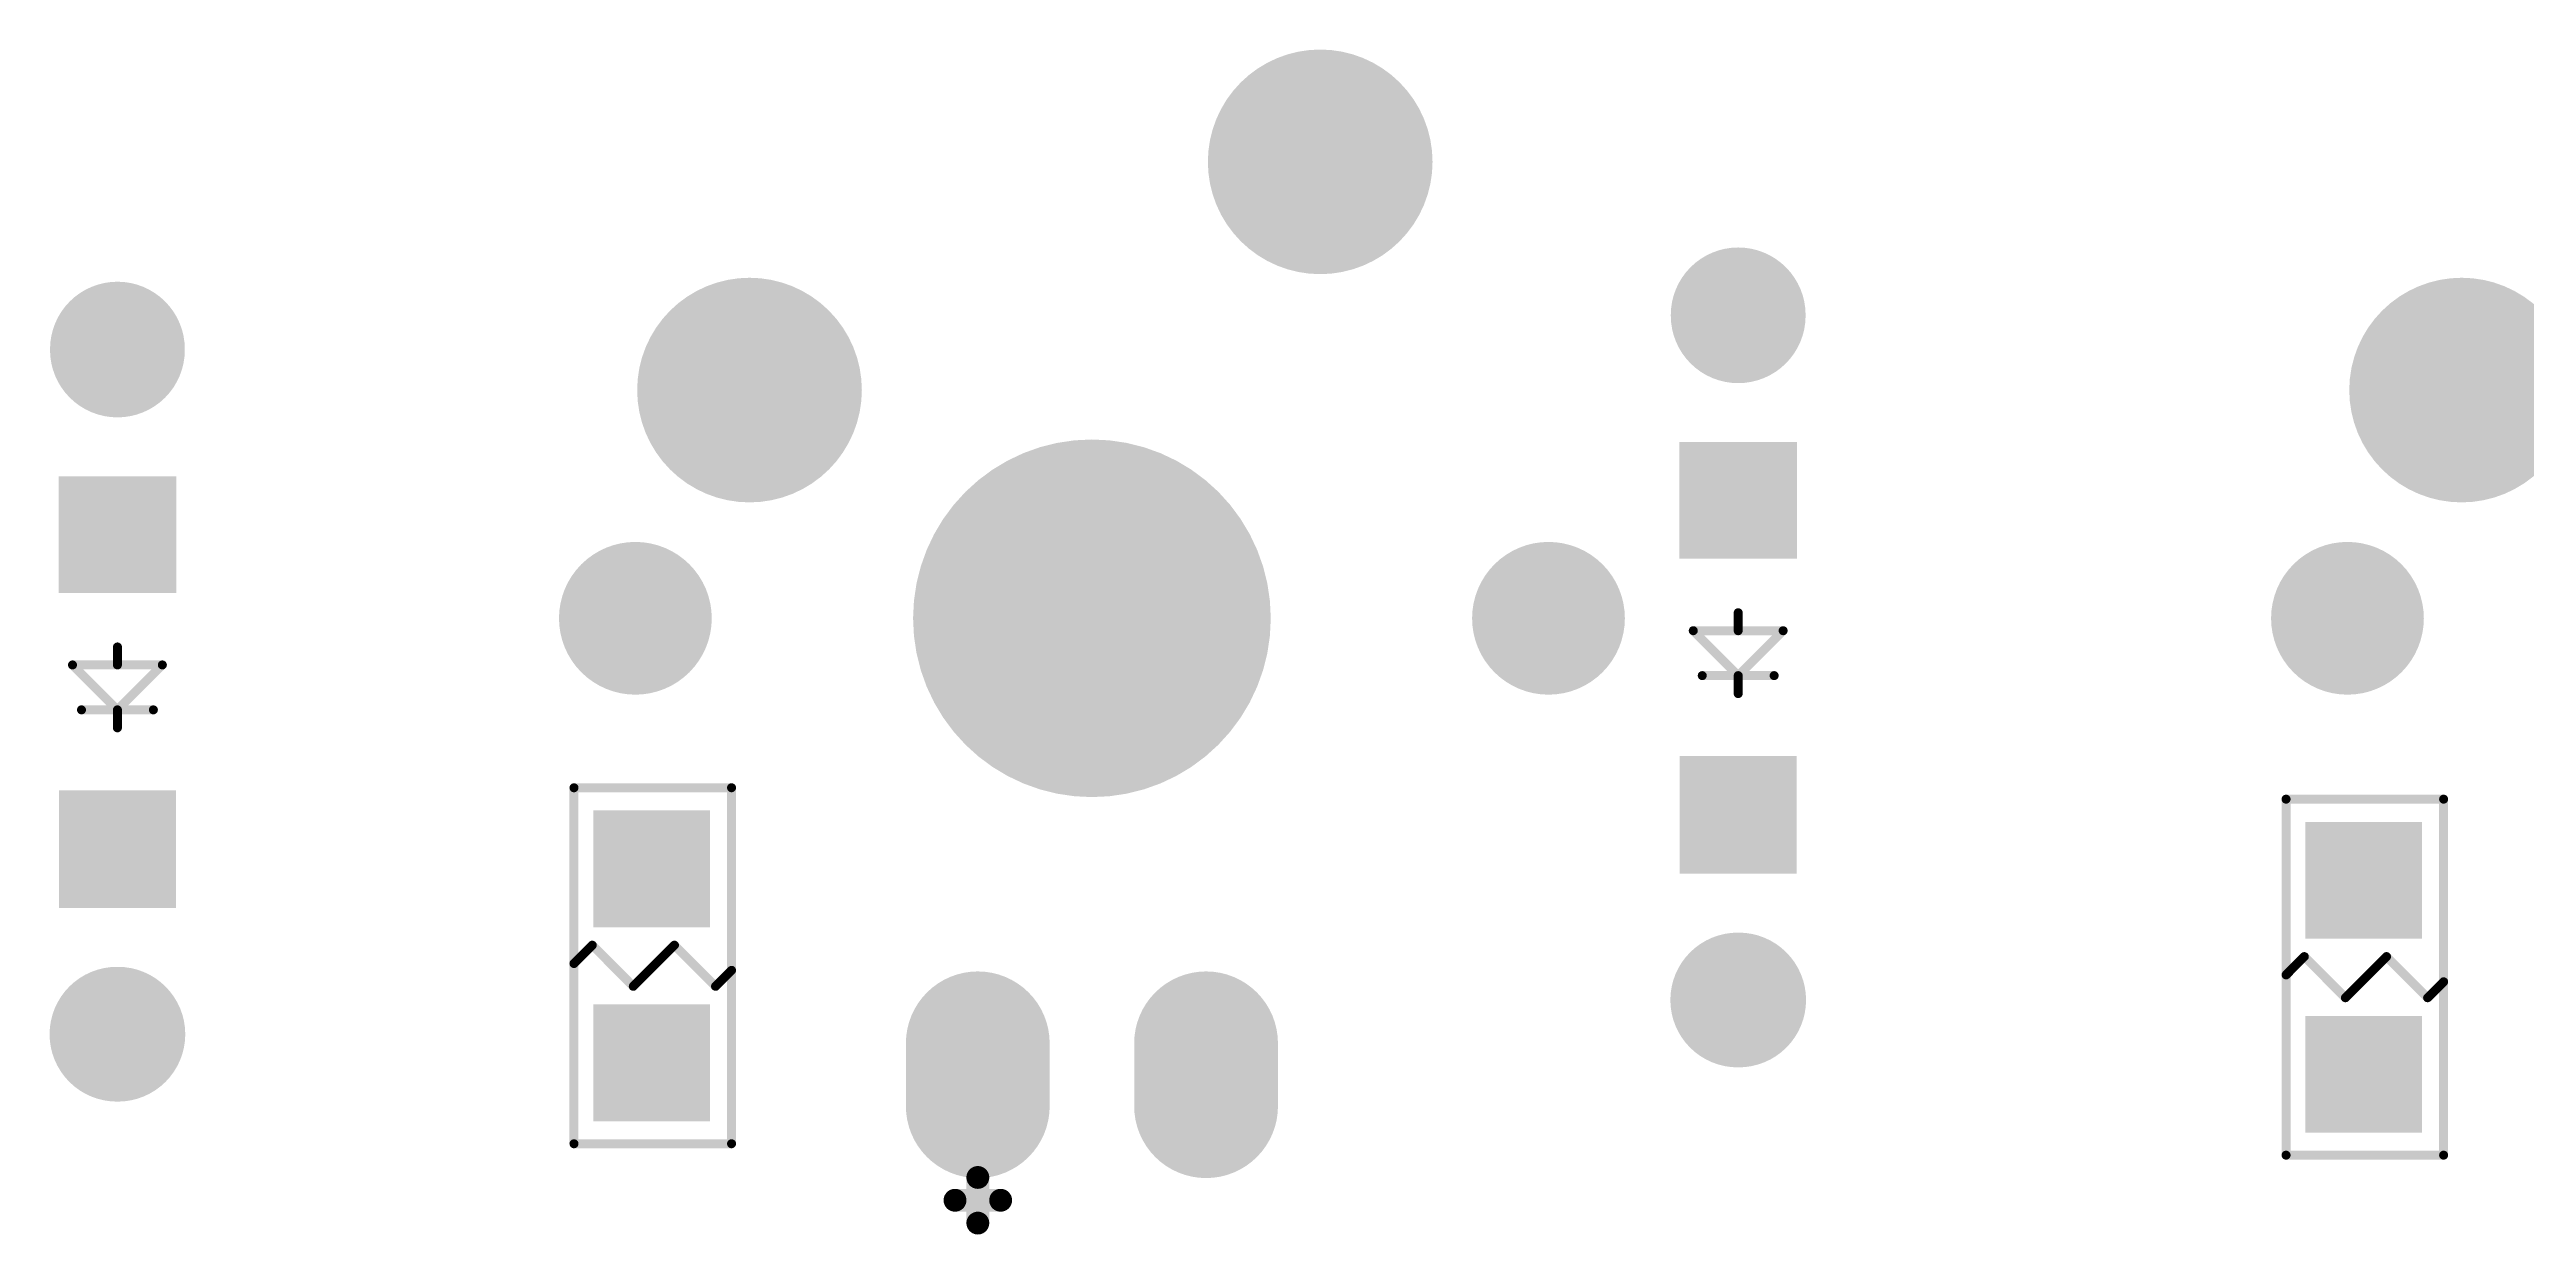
# Model space of a CAD drawing. Extents: x 407 to 769, y 688 to 804.
# Drawn here: x 457.53 to 485.09, y 729.72 to 742.91 of the extents above; entities that cross this region are included whole.
import ezdxf

# ---------------------------------------------------------------- set-up
doc = ezdxf.new("R2010")
doc.units = 0
doc.layers.get('0').update_dxf_attribs({"linetype": 'CONTINUOUS'})
for name, color, linetype in [('BOTTOMOVERLAY', 54, 'CONTINUOUS'), ('BOTTOMPASTE', 16, 'CONTINUOUS'), ('BOTTOMSOLDER', 6, 'CONTINUOUS'), ('MULTILAYER', 9, 'CONTINUOUS'), ('TOPSOLDER', 216, 'CONTINUOUS')]:
    doc.layers.add(name, color=color, linetype=linetype)

# ---------------------------------------------------------------- blocks, each defined once
blk = doc.blocks.new('IN4148G_B_62')
at = {"layer": 'BOTTOMOVERLAY', "const_width": 0.1}
for points in [[(0, 0.4), (0, 0.2)], [(0, 0.2), (-0.5, -0.3)], [(0.4, 0.2), (-0.4, 0.2)], [(0.5, -0.3), (0, 0.2)], [(0.5, -0.3), (-0.5, -0.3)], [(0, -0.3), (0, -0.5)]]:
    blk.add_lwpolyline(points, dxfattribs=at)
at = {"layer": 'BOTTOMOVERLAY', "const_width": 0.05}
for points in [[(-0.025, 0.4, 1), (0.025, 0.4, 1)], [(-0.425, 0.2, 1), (-0.375, 0.2, 1)], [(-0.025, 0.2, 1), (0.025, 0.2, 1)], [(-0.025, 0.2, 1), (0.025, 0.2, 1)], [(-0.025, 0.2, 1), (0.025, 0.2, 1)], [(0.375, 0.2, 1), (0.425, 0.2, 1)], [(-0.525, -0.3, 1), (-0.475, -0.3, 1)], [(-0.525, -0.3, 1), (-0.475, -0.3, 1)], [(-0.025, -0.3, 1), (0.025, -0.3, 1)], [(0.475, -0.3, 1), (0.525, -0.3, 1)], [(0.475, -0.3, 1), (0.525, -0.3, 1)], [(-0.025, -0.5, 1), (0.025, -0.5, 1)]]:
    blk.add_lwpolyline(points, format="xyb", close=True, dxfattribs=at)
at = {"layer": 'BOTTOMPASTE'}
for points in [[(-0.65, 1.095), (0.65, 1.095), (-0.65, 2.405), (0.65, 2.405)], [(-0.655, -2.4), (0.655, -2.4), (-0.655, -1.1), (0.655, -1.1)]]:
    blk.add_solid(points, dxfattribs=at)
at = {"layer": 'BOTTOMSOLDER', "const_width": 1.5}
for points in [[(0.005, 3.81), (-0.005, 3.81)], [(0, -3.805), (0, -3.815)]]:
    blk.add_lwpolyline(points, dxfattribs=at)
at = {"layer": 'BOTTOMSOLDER', "const_width": 0.75}
for points in [[(-0.38, 3.81, 1), (0.37, 3.81, 1)], [(-0.37, 3.81, 1), (0.38, 3.81, 1)], [(-0.375, -3.805, 1), (0.375, -3.805, 1)], [(-0.375, -3.815, 1), (0.375, -3.815, 1)]]:
    blk.add_lwpolyline(points, format="xyb", close=True, dxfattribs=at)
at = {"layer": 'BOTTOMSOLDER'}
for points in [[(-0.65, 1.095), (0.65, 1.095), (-0.65, 2.405), (0.65, 2.405)], [(-0.655, -2.4), (0.655, -2.4), (-0.655, -1.1), (0.655, -1.1)]]:
    blk.add_solid(points, dxfattribs=at)
at = {"layer": 'MULTILAYER', "const_width": 1.5}
for points in [[(0.005, 3.81), (-0.005, 3.81)], [(0, -3.805), (0, -3.815)]]:
    blk.add_lwpolyline(points, dxfattribs=at)
at = {"layer": 'MULTILAYER', "const_width": 0.75}
for points in [[(-0.38, 3.81, 1), (0.37, 3.81, 1)], [(-0.37, 3.81, 1), (0.38, 3.81, 1)], [(-0.375, -3.805, 1), (0.375, -3.805, 1)], [(-0.375, -3.815, 1), (0.375, -3.815, 1)]]:
    blk.add_lwpolyline(points, format="xyb", close=True, dxfattribs=at)
blk = doc.blocks.new('IN4148G_B_63')
at = {"layer": 'BOTTOMOVERLAY', "const_width": 0.1}
for points in [[(0, 0.4), (0, 0.2)], [(0, 0.2), (-0.5, -0.3)], [(0.4, 0.2), (-0.4, 0.2)], [(0.5, -0.3), (0, 0.2)], [(0.5, -0.3), (-0.5, -0.3)], [(0, -0.3), (0, -0.5)]]:
    blk.add_lwpolyline(points, dxfattribs=at)
at = {"layer": 'BOTTOMOVERLAY', "const_width": 0.05}
for points in [[(-0.025, 0.4, 1), (0.025, 0.4, 1)], [(-0.425, 0.2, 1), (-0.375, 0.2, 1)], [(-0.025, 0.2, 1), (0.025, 0.2, 1)], [(-0.025, 0.2, 1), (0.025, 0.2, 1)], [(-0.025, 0.2, 1), (0.025, 0.2, 1)], [(0.375, 0.2, 1), (0.425, 0.2, 1)], [(-0.525, -0.3, 1), (-0.475, -0.3, 1)], [(-0.525, -0.3, 1), (-0.475, -0.3, 1)], [(-0.025, -0.3, 1), (0.025, -0.3, 1)], [(0.475, -0.3, 1), (0.525, -0.3, 1)], [(0.475, -0.3, 1), (0.525, -0.3, 1)], [(-0.025, -0.5, 1), (0.025, -0.5, 1)]]:
    blk.add_lwpolyline(points, format="xyb", close=True, dxfattribs=at)
at = {"layer": 'BOTTOMPASTE'}
for points in [[(-0.65, 1.095), (0.65, 1.095), (-0.65, 2.405), (0.65, 2.405)], [(-0.655, -2.4), (0.655, -2.4), (-0.655, -1.1), (0.655, -1.1)]]:
    blk.add_solid(points, dxfattribs=at)
at = {"layer": 'BOTTOMSOLDER', "const_width": 1.5}
for points in [[(0.005, 3.81), (-0.005, 3.81)], [(0, -3.805), (0, -3.815)]]:
    blk.add_lwpolyline(points, dxfattribs=at)
at = {"layer": 'BOTTOMSOLDER', "const_width": 0.75}
for points in [[(-0.38, 3.81, 1), (0.37, 3.81, 1)], [(-0.37, 3.81, 1), (0.38, 3.81, 1)], [(-0.375, -3.805, 1), (0.375, -3.805, 1)], [(-0.375, -3.815, 1), (0.375, -3.815, 1)]]:
    blk.add_lwpolyline(points, format="xyb", close=True, dxfattribs=at)
at = {"layer": 'BOTTOMSOLDER'}
for points in [[(-0.65, 1.095), (0.65, 1.095), (-0.65, 2.405), (0.65, 2.405)], [(-0.655, -2.4), (0.655, -2.4), (-0.655, -1.1), (0.655, -1.1)]]:
    blk.add_solid(points, dxfattribs=at)
at = {"layer": 'MULTILAYER', "const_width": 1.5}
for points in [[(0.005, 3.81), (-0.005, 3.81)], [(0, -3.805), (0, -3.815)]]:
    blk.add_lwpolyline(points, dxfattribs=at)
at = {"layer": 'MULTILAYER', "const_width": 0.75}
for points in [[(-0.38, 3.81, 1), (0.37, 3.81, 1)], [(-0.37, 3.81, 1), (0.38, 3.81, 1)], [(-0.375, -3.805, 1), (0.375, -3.805, 1)], [(-0.375, -3.815, 1), (0.375, -3.815, 1)]]:
    blk.add_lwpolyline(points, format="xyb", close=True, dxfattribs=at)
blk = doc.blocks.new('MX1UP__B_140')
at = {"layer": 'BOTTOMOVERLAY', "const_width": 0.254}
for points in [[(-1.27, -6.731), (-1.27, -6.223)], [(-1.524, -6.477), (-1.016, -6.477)]]:
    blk.add_lwpolyline(points, dxfattribs=at)
at = {"layer": 'BOTTOMOVERLAY', "const_width": 0.127}
for points in [[(-1.333, -6.223, 1), (-1.206, -6.223, 1)], [(-1.587, -6.477, 1), (-1.46, -6.477, 1)], [(-1.333, -6.731, 1), (-1.206, -6.731, 1)], [(-1.079, -6.477, 1), (-0.952, -6.477, 1)]]:
    blk.add_lwpolyline(points, format="xyb", close=True, dxfattribs=at)
at = {"layer": 'BOTTOMSOLDER'}
for points, const_width in [([(1.915, 5.08, 1), (3.165, 5.08, 1)], 1.25), ([(-4.435, 2.54, 1), (-3.185, 2.54, 1)], 1.25), ([(-0.995, 0, 1), (0.995, 0, 1)], 1.99), ([(-5.505, 0, 1), (-4.655, 0, 1)], 0.85), ([(4.655, 0, 1), (5.505, 0, 1)], 0.85), ([(-1.67, -4.73, 1), (-0.87, -4.73, 1)], 0.8), ([(0.87, -4.73, 1), (1.67, -4.73, 1)], 0.8), ([(-1.67, -5.43, 1), (-0.87, -5.43, 1)], 0.8), ([(0.87, -5.43, 1), (1.67, -5.43, 1)], 0.8)]:
    blk.add_lwpolyline(points, format="xyb", close=True, dxfattribs=dict(at, const_width=const_width))
at = {"layer": 'BOTTOMSOLDER', "const_width": 1.6}
for points in [[(-1.27, -5.43), (-1.27, -4.73)], [(1.27, -5.43), (1.27, -4.73)]]:
    blk.add_lwpolyline(points, dxfattribs=at)
at = {"layer": 'MULTILAYER'}
for points, const_width in [([(1.915, 5.08, 1), (3.165, 5.08, 1)], 1.25), ([(-4.435, 2.54, 1), (-3.185, 2.54, 1)], 1.25), ([(-0.995, 0, 1), (0.995, 0, 1)], 1.99), ([(-5.505, 0, 1), (-4.655, 0, 1)], 0.85), ([(4.655, 0, 1), (5.505, 0, 1)], 0.85), ([(-1.67, -4.73, 1), (-0.87, -4.73, 1)], 0.8), ([(0.87, -4.73, 1), (1.67, -4.73, 1)], 0.8), ([(-1.67, -5.43, 1), (-0.87, -5.43, 1)], 0.8), ([(0.87, -5.43, 1), (1.67, -5.43, 1)], 0.8)]:
    blk.add_lwpolyline(points, format="xyb", close=True, dxfattribs=dict(at, const_width=const_width))
at = {"layer": 'MULTILAYER', "const_width": 1.6}
for points in [[(-1.27, -5.43), (-1.27, -4.73)], [(1.27, -5.43), (1.27, -4.73)]]:
    blk.add_lwpolyline(points, dxfattribs=at)
at = {"layer": 'TOPSOLDER'}
for points, const_width in [([(1.915, 5.08, 1), (3.165, 5.08, 1)], 1.25), ([(-4.435, 2.54, 1), (-3.185, 2.54, 1)], 1.25), ([(-0.995, 0, 1), (0.995, 0, 1)], 1.99), ([(-5.505, 0, 1), (-4.655, 0, 1)], 0.85), ([(4.655, 0, 1), (5.505, 0, 1)], 0.85), ([(-1.67, -4.73, 1), (-0.87, -4.73, 1)], 0.8), ([(0.87, -4.73, 1), (1.67, -4.73, 1)], 0.8), ([(-1.67, -5.43, 1), (-0.87, -5.43, 1)], 0.8), ([(0.87, -5.43, 1), (1.67, -5.43, 1)], 0.8)]:
    blk.add_lwpolyline(points, format="xyb", close=True, dxfattribs=dict(at, const_width=const_width))
at = {"layer": 'TOPSOLDER', "const_width": 1.6}
for points in [[(-1.27, -5.43), (-1.27, -4.73)], [(1.27, -5.43), (1.27, -4.73)]]:
    blk.add_lwpolyline(points, dxfattribs=at)
blk = doc.blocks.new('R0805_B_236')
at = {"layer": 'BOTTOMOVERLAY', "const_width": 0.1}
for points in [[(-0.889, 1.981), (0.864, 1.981)], [(-0.889, -1.981), (-0.889, 1.981)], [(0.864, -1.981), (0.864, 1.981)], [(-0.889, 0.025), (-0.686, 0.229)], [(-0.686, 0.229), (-0.229, -0.229)], [(0, 0), (0.229, 0.229)], [(0.229, 0.229), (0.686, -0.229)], [(-0.229, -0.229), (0, 0)], [(0.686, -0.229), (0.864, -0.051)], [(-0.889, -1.981), (0.864, -1.981)]]:
    blk.add_lwpolyline(points, dxfattribs=at)
at = {"layer": 'BOTTOMOVERLAY', "const_width": 0.05}
for points in [[(-0.914, 1.981, 1), (-0.864, 1.981, 1)], [(-0.914, 1.981, 1), (-0.864, 1.981, 1)], [(0.839, 1.981, 1), (0.889, 1.981, 1)], [(0.839, 1.981, 1), (0.889, 1.981, 1)], [(-0.711, 0.229, 1), (-0.661, 0.229, 1)], [(-0.711, 0.229, 1), (-0.661, 0.229, 1)], [(0.204, 0.229, 1), (0.254, 0.229, 1)], [(0.204, 0.229, 1), (0.254, 0.229, 1)], [(-0.914, 0.025, 1), (-0.864, 0.025, 1)], [(-0.025, 0, 1), (0.025, 0, 1)], [(-0.025, 0, 1), (0.025, 0, 1)], [(-0.254, -0.229, 1), (-0.204, -0.229, 1)], [(-0.254, -0.229, 1), (-0.204, -0.229, 1)], [(0.661, -0.229, 1), (0.711, -0.229, 1)], [(0.661, -0.229, 1), (0.711, -0.229, 1)], [(0.839, -0.051, 1), (0.889, -0.051, 1)], [(-0.914, -1.981, 1), (-0.864, -1.981, 1)], [(-0.914, -1.981, 1), (-0.864, -1.981, 1)], [(0.839, -1.981, 1), (0.889, -1.981, 1)], [(0.839, -1.981, 1), (0.889, -1.981, 1)]]:
    blk.add_lwpolyline(points, format="xyb", close=True, dxfattribs=at)
at = {"layer": 'BOTTOMPASTE'}
for points in [[(0.625, 0.428), (0.625, 1.728), (-0.675, 0.428), (-0.675, 1.728)], [(0.625, -1.731), (0.625, -0.431), (-0.675, -1.731), (-0.675, -0.431)]]:
    blk.add_solid(points, dxfattribs=at)
at = {"layer": 'BOTTOMSOLDER'}
for points in [[(0.625, 0.428), (0.625, 1.728), (-0.675, 0.428), (-0.675, 1.728)], [(0.625, -1.731), (0.625, -0.431), (-0.675, -1.731), (-0.675, -0.431)]]:
    blk.add_solid(points, dxfattribs=at)
blk = doc.blocks.new('R0805_B_237')
at = {"layer": 'BOTTOMOVERLAY', "const_width": 0.1}
for points in [[(-0.889, 1.981), (0.864, 1.981)], [(-0.889, -1.981), (-0.889, 1.981)], [(0.864, -1.981), (0.864, 1.981)], [(-0.889, 0.025), (-0.686, 0.229)], [(-0.686, 0.229), (-0.229, -0.229)], [(0, 0), (0.229, 0.229)], [(0.229, 0.229), (0.686, -0.229)], [(-0.229, -0.229), (0, 0)], [(0.686, -0.229), (0.864, -0.051)], [(-0.889, -1.981), (0.864, -1.981)]]:
    blk.add_lwpolyline(points, dxfattribs=at)
at = {"layer": 'BOTTOMOVERLAY', "const_width": 0.05}
for points in [[(-0.914, 1.981, 1), (-0.864, 1.981, 1)], [(-0.914, 1.981, 1), (-0.864, 1.981, 1)], [(0.839, 1.981, 1), (0.889, 1.981, 1)], [(0.839, 1.981, 1), (0.889, 1.981, 1)], [(-0.711, 0.229, 1), (-0.661, 0.229, 1)], [(-0.711, 0.229, 1), (-0.661, 0.229, 1)], [(0.204, 0.229, 1), (0.254, 0.229, 1)], [(0.204, 0.229, 1), (0.254, 0.229, 1)], [(-0.914, 0.025, 1), (-0.864, 0.025, 1)], [(-0.025, 0, 1), (0.025, 0, 1)], [(-0.025, 0, 1), (0.025, 0, 1)], [(-0.254, -0.229, 1), (-0.204, -0.229, 1)], [(-0.254, -0.229, 1), (-0.204, -0.229, 1)], [(0.661, -0.229, 1), (0.711, -0.229, 1)], [(0.661, -0.229, 1), (0.711, -0.229, 1)], [(0.839, -0.051, 1), (0.889, -0.051, 1)], [(-0.914, -1.981, 1), (-0.864, -1.981, 1)], [(-0.914, -1.981, 1), (-0.864, -1.981, 1)], [(0.839, -1.981, 1), (0.889, -1.981, 1)], [(0.839, -1.981, 1), (0.889, -1.981, 1)]]:
    blk.add_lwpolyline(points, format="xyb", close=True, dxfattribs=at)
at = {"layer": 'BOTTOMPASTE'}
for points in [[(0.625, 0.428), (0.625, 1.728), (-0.675, 0.428), (-0.675, 1.728)], [(0.625, -1.731), (0.625, -0.431), (-0.675, -1.731), (-0.675, -0.431)]]:
    blk.add_solid(points, dxfattribs=at)
at = {"layer": 'BOTTOMSOLDER'}
for points in [[(0.625, 0.428), (0.625, 1.728), (-0.675, 0.428), (-0.675, 1.728)], [(0.625, -1.731), (0.625, -0.431), (-0.675, -1.731), (-0.675, -0.431)]]:
    blk.add_solid(points, dxfattribs=at)
blk = doc.blocks.new('MX1UP__B_332')
at = {"layer": 'BOTTOMOVERLAY', "const_width": 0.254}
for points in [[(-1.27, -6.731), (-1.27, -6.223)], [(-1.524, -6.477), (-1.016, -6.477)]]:
    blk.add_lwpolyline(points, dxfattribs=at)
at = {"layer": 'BOTTOMOVERLAY', "const_width": 0.127}
for points in [[(-1.333, -6.223, 1), (-1.206, -6.223, 1)], [(-1.587, -6.477, 1), (-1.46, -6.477, 1)], [(-1.333, -6.731, 1), (-1.206, -6.731, 1)], [(-1.079, -6.477, 1), (-0.952, -6.477, 1)]]:
    blk.add_lwpolyline(points, format="xyb", close=True, dxfattribs=at)
at = {"layer": 'BOTTOMSOLDER'}
for points, const_width in [([(1.915, 5.08, 1), (3.165, 5.08, 1)], 1.25), ([(-4.435, 2.54, 1), (-3.185, 2.54, 1)], 1.25), ([(-0.995, 0, 1), (0.995, 0, 1)], 1.99), ([(-5.505, 0, 1), (-4.655, 0, 1)], 0.85), ([(4.655, 0, 1), (5.505, 0, 1)], 0.85), ([(-1.67, -4.73, 1), (-0.87, -4.73, 1)], 0.8), ([(0.87, -4.73, 1), (1.67, -4.73, 1)], 0.8), ([(-1.67, -5.43, 1), (-0.87, -5.43, 1)], 0.8), ([(0.87, -5.43, 1), (1.67, -5.43, 1)], 0.8)]:
    blk.add_lwpolyline(points, format="xyb", close=True, dxfattribs=dict(at, const_width=const_width))
at = {"layer": 'BOTTOMSOLDER', "const_width": 1.6}
for points in [[(-1.27, -5.43), (-1.27, -4.73)], [(1.27, -5.43), (1.27, -4.73)]]:
    blk.add_lwpolyline(points, dxfattribs=at)
at = {"layer": 'MULTILAYER'}
for points, const_width in [([(1.915, 5.08, 1), (3.165, 5.08, 1)], 1.25), ([(-4.435, 2.54, 1), (-3.185, 2.54, 1)], 1.25), ([(-0.995, 0, 1), (0.995, 0, 1)], 1.99), ([(-5.505, 0, 1), (-4.655, 0, 1)], 0.85), ([(4.655, 0, 1), (5.505, 0, 1)], 0.85), ([(-1.67, -4.73, 1), (-0.87, -4.73, 1)], 0.8), ([(0.87, -4.73, 1), (1.67, -4.73, 1)], 0.8), ([(-1.67, -5.43, 1), (-0.87, -5.43, 1)], 0.8), ([(0.87, -5.43, 1), (1.67, -5.43, 1)], 0.8)]:
    blk.add_lwpolyline(points, format="xyb", close=True, dxfattribs=dict(at, const_width=const_width))
at = {"layer": 'MULTILAYER', "const_width": 1.6}
for points in [[(-1.27, -5.43), (-1.27, -4.73)], [(1.27, -5.43), (1.27, -4.73)]]:
    blk.add_lwpolyline(points, dxfattribs=at)
at = {"layer": 'TOPSOLDER'}
for points, const_width in [([(1.915, 5.08, 1), (3.165, 5.08, 1)], 1.25), ([(-4.435, 2.54, 1), (-3.185, 2.54, 1)], 1.25), ([(-0.995, 0, 1), (0.995, 0, 1)], 1.99), ([(-5.505, 0, 1), (-4.655, 0, 1)], 0.85), ([(4.655, 0, 1), (5.505, 0, 1)], 0.85), ([(-1.67, -4.73, 1), (-0.87, -4.73, 1)], 0.8), ([(0.87, -4.73, 1), (1.67, -4.73, 1)], 0.8), ([(-1.67, -5.43, 1), (-0.87, -5.43, 1)], 0.8), ([(0.87, -5.43, 1), (1.67, -5.43, 1)], 0.8)]:
    blk.add_lwpolyline(points, format="xyb", close=True, dxfattribs=dict(at, const_width=const_width))
at = {"layer": 'TOPSOLDER', "const_width": 1.6}
for points in [[(-1.27, -5.43), (-1.27, -4.73)], [(1.27, -5.43), (1.27, -4.73)]]:
    blk.add_lwpolyline(points, dxfattribs=at)

msp = doc.modelspace()

# ---------------------------------------------------------------- block references
for name, p in [('MX1UP__B_140', (469.133, 736.581)), ('MX1UP__B_332', (488.183, 736.581))]:
    msp.add_blockref(name, p)
for name, p, rotation in [('IN4148G_B_62', (476.324, 736.143), 180), ('IN4148G_B_63', (458.29, 735.762), 180), ('R0805_B_237', (464.259, 732.714), 360), ('R0805_B_236', (483.309, 732.587), 360)]:
    msp.add_blockref(name, p, dxfattribs=dict(rotation=rotation))

# ---------------------------------------------------------------- texts
at = {"layer": 'BOTTOMOVERLAY', "text_generation_flag": 2}
for s, rotation, p in [('D152', 360, (477.467, 741.35)), ('D151', 360, (459.433, 740.969)), ('R38', 360, (465.176, 735.254)), ('R39', 360, (484.226, 735.127)), ('S', 180, (468.713, 734.119))]:
    msp.add_text(s, height=0.001, rotation=rotation, dxfattribs=at).set_placement(p)

doc.saveas('drawing.dxf')
